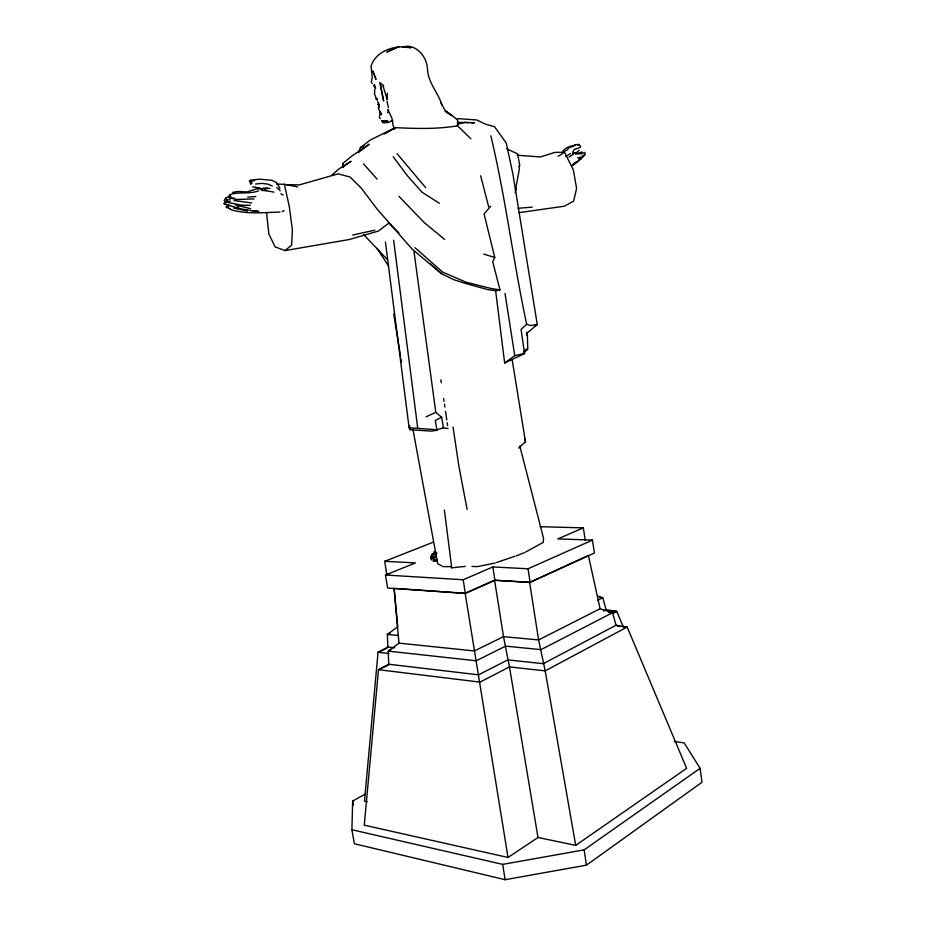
<?xml version="1.0" encoding="UTF-8"?>
<svg xmlns="http://www.w3.org/2000/svg" width="926" height="926" viewBox="0 0 926 926"><rect width="100%" height="100%" fill="white"/><g stroke="black" fill="none" stroke-linecap="round" stroke-linejoin="round"><path stroke-width="1.39" d="M526.558 335.062L526.581 332.26L527.311 332.851L527.774 349.322L523.792 352.713L524.579 353.535L504.658 363.004L495.641 290.752L487.782 289.618L465.037 283.298L453.682 279.64L441.575 273.726L412.174 249.163L377.079 209.056L361.152 187.99L350.097 177.04L338.21 173.845L299.561 184.83L287.083 184.772M674.197 741.483L684.164 742.895L700.091 768.337L701.989 782.262L586.436 865.162L505.121 879.7L354.345 843.736L351.915 829.754L352.656 801.083L365.133 794.161M432.407 557.741L431.308 559.744L432.407 557.741L434.549 557.51M386.918 99.128L387.404 93.132M435.289 553.574L432.326 554.003L431.111 556.688M431.562 557.29L431.701 556.063L430.891 557.082L435.706 555.727M374.741 89.521L374.544 94.105L376.523 99.094M437.385 560.982L433.264 561.144L434.167 559.443M434.109 553.354L434.456 551.387L433.819 552.972L436.609 552.382M515.574 189.726L519.417 168.509L518.919 165.847M430.648 558.401L432.326 554.003M378.641 107.717L378.873 106.536M387.739 112.81L388.33 110.148M515.157 192.539L516.141 188.441M358.512 152.813L360.364 147.72L370.273 140.034L395.344 127.649C416.144 128.621 437.084 129.327 457.56 125.774L457.606 120.125L451.969 115.345L445.07 111.189M573.159 165.002L573.507 164.133M258.458 190.93C249.163 194.321 239.012 191.555 229.856 194.576L228.699 197.076L229.833 197.99L236.628 199.484L254.037 198.928M490.676 206.266L484.066 213.952L494.773 257.428L492.713 261.722L499.994 289.907L495.641 290.752M379.047 106.559L378.283 108.087L381.5 114.731L380.227 111.629L379.359 117.787L380.459 118.54M229.833 197.99L230.829 196.092L229.856 194.576M580.104 147.57L580.648 146.563L578.854 144.433L574.826 144.792L572.418 146.632L569.282 147.408L567.314 149.908L562.684 152.315M573.02 151.575L574.166 149.491L579.109 147.813M229.139 196.347L225.678 198.164L224.173 200.456L225.585 201.937L226.928 199.831L230.204 199.866M574.224 163.578L571.944 165.696M229.937 205.63L224.011 203.581L225.875 201.486M578.981 159.156L581.678 157.871L585.359 154.283L584.688 152.396L580.984 153.855L575.335 153.947M572.442 164.886L575.567 163.578L581.03 158.821L582.616 157.119L582.199 155.776M569.085 157.107L573.634 153.982M563.112 150.788C565.983 147.28 570.59 145.822 574.977 145.475M579.178 150.301L577.211 152.211L572.662 153.288M433.264 561.144L434.086 560.369M490.826 135.775C505.712 198.002 513.27 261.676 526.651 324.227L521.06 329.459L524.579 353.535L514.752 355.63L504.658 363.004M523.352 351.961L526.443 349.102M518.618 448.103L525.47 441.783L512.182 359.82M331.462 175.465L338.823 168.983L351.047 161.298L342.747 167.039L342.886 163.439L352.077 155.834L369.243 144.248L359.531 151.563M527.311 332.851L537.265 324.551L512.981 174.447L506.279 143.079L494.519 126.688L485.328 124.119L476.809 119.975L457.409 118.609M266.607 212.934L268.864 233.989L275.126 246.872L285.011 250.587L291.644 245.124L292.373 229.891L289.34 206.845L284.398 184.297L276.77 184.1M577.998 145.093L578.854 144.433M616.01 625.247L612.561 612.734L600.094 608.752L538.608 639.935L503.512 636.648L474.355 650.955L398.979 643.13L388.214 651.128L388.7 664.231L378.502 669.695L364.265 825.159L508.027 857.476L537.994 837.486L575.706 845.38L686.629 768.337L627.168 627.018L616.01 625.247L543.249 663.687L507.807 659.891L478.522 674.834L388.7 664.231M351.915 829.754L502.702 864.386L584.156 849.86L700.091 768.337M250.691 180.223L251.976 183.035L250.83 184.378L249.464 181.079L250.691 180.223L259.454 179.158L271.966 180.304L276.619 182.619L279.884 188.383M535.112 325.964L537.265 324.551L530.297 325.512L526.651 324.227M558.123 156.378L564.536 152.281L573.368 169.967L576.597 188.487L573.611 201.162L564.223 206.22L518.942 212.667M374.856 84.937L374.197 85.863M390.957 121.156L388.816 122.406L383.051 122.857L381.72 120.774L387.948 121.063L385.529 121.526L381.72 120.774M363.918 145.648L360.364 147.72L362.865 146.285M565.728 156.401L570.694 153.531M384.093 134.096L395.344 127.649L385.39 133.205M394.765 647.783L387.832 647.043L378.051 652.286L364.474 801.187L367.24 801.766M282.164 211.649L284.12 210.63M613.105 613.348L616.785 611.438L623.441 627.261M580.625 158.589L577.859 161.228L574.201 162.93M374.451 84.984L373.618 85.412L375.632 88.56M443.392 427.881L441.679 417.279L435.232 420.566L436.979 429.733L443.392 427.881L448.068 428.472M603.59 610.998L606.079 609.725L616.785 611.438L611.137 611.021M597.733 600.187L602.745 597.698L606.079 609.725M525.493 552.151L543.203 542.381L543.55 538.376L519.81 446.019M388.885 664.822L378.502 669.695L480.004 682.115L509.474 666.905L545.206 670.864L627.168 627.018L622.966 626.67M426.099 416.839L435.799 412.336L441.679 417.279M390.795 649.936L388.214 651.128L476.265 660.782L505.596 646.128L541.004 649.647L612.561 612.734L608.382 612.422M395.402 588.461L465.141 593.288L494.588 580.22L529.603 582.35L588.392 555.473L600.094 608.752M389.452 573.97L386.651 573.796L384.73 561.306L415.461 562.915L385.505 575.023L387.577 588.033L465.292 593.416L494.889 580.301L530.112 582.419L594.423 553.007L592.432 540.09L557.822 538.897L583.368 527.866L585.22 540.275M387.033 648.177L378.051 652.286L389.07 653.513M389.973 633.268L387.369 634.437L387.832 647.043M385.505 575.023L463.208 579.757L492.875 566.943L528.04 568.784L592.432 540.09M436.91 553.598L431.389 555.16M435.394 557.626L431.493 558.61M516.222 555.901L524.347 552.683M384.73 561.306L433.299 542.161M436.84 559.304L433.426 560.149M496.556 562.487L514.914 556.271M581.273 157.617L582.616 157.119M377.299 100.228L376.222 98.862L377.31 98.503M265.021 188.545L270.033 188.36M457.513 124.234L465.026 122.325L474.367 122.892L471.554 122.788M377.785 104.592L378.699 104.383M352.656 235.042L374.752 230.204M577.697 157.837L580.787 157.177M495.248 562.985L477.318 566.619L471.982 566.434M285.011 250.587L349.276 239.521L378.375 231.083L388.955 223.027L398.909 232.866M582.13 151.933L577.616 153.427L572.986 152.466M437.084 430.22L431.597 431.099L410.056 429.733L409.107 427.777L385.424 241.975M267.429 188.013L261.664 188.626L255.356 187.226M443.045 566.631L450.615 566.619L451.738 567.812L465.292 566.376M255.553 184.019L261.641 183.394L267.73 184.066L272.313 185.987M232.623 192.353L238.051 191.451L246.906 191.948L256.618 188.916L261.641 189.124L263.945 188.337L266.526 190.756L273.946 192.145M249.464 181.079L254.546 180.651M517.993 208.281L532.288 207.111M247.693 197.122L255.842 196.52M564.536 152.281L554.824 152.385L540.471 156.934L517.078 155.221M250.379 205.306L241.744 205.225L225.585 201.937M540.147 526.697L583.368 527.866M457.467 122.278L468.73 122.683M409.107 427.777L436.979 429.733M376.222 98.862L376.94 98.908M599.874 597.502L602.745 597.698L597.42 595.985M261.433 190.374L266.526 190.756M251.71 202.933L234.128 200.548M617.376 626.219L620.177 626.451M279.93 212.042C263.887 212.598 247.265 214.323 231.558 209.889L228.734 208.281M398.493 635.537L387.369 634.437L397.705 626.763L394.221 588.357M391.362 120.808L392.89 120.959M252.358 210.688L258.748 211.464L249.742 210.468M230.91 197.817L234.591 198.314M248.654 209.994L240.309 208.848L227.599 204.901M233.688 208.084L247.462 211.024M226.384 201.347L230.319 201.949M499.994 289.907L491.081 288.495L465.952 282.164L442.616 272.07L414.998 247.693M284.398 184.297L297.628 186.867M252.705 186.89L259.373 188.267M250.668 208.663L235.32 204.889M228.039 208.037L230.308 208.697M483.731 254.118L494.773 257.428M237.438 206.787L238.804 207.227M506.51 148.704L517.611 153.866L519.833 165.777M280.902 193.858L283.217 194.981M441.98 566.041L437.697 563.702L412.95 429.433M439.329 203.245L422.106 192.295L407.648 176.079L393.214 156.76M446.205 111.977L450.8 114.94M224.011 203.581L225.122 204.438M451.946 115.681L445.059 110.263L440.903 102.925M383.723 85.724L379.764 82.518L383.653 101.027L380.517 84.937M444.654 239.44L424.467 222.796L398.898 196.277M430.277 263.817L441.575 273.726M276.7 187.608L280.219 190.744M387.056 259.257L363.721 234.683M457.236 125.508L470.906 138.807M425.705 187.677L397.08 153.728M363.536 163.879L377.079 179.123M583.415 155.07L583.97 155.811M225.678 198.164L226.928 199.831M377.056 248.376L388.654 266.225M372.183 83.606L371.291 81.708L372.229 77.668L371.048 66.163C376.06 50.398 396.015 44.425 410.889 47.701L402.44 47.029C415.589 42.932 426.805 56.474 427.453 68.617C427.881 82.68 438.091 92.461 442.119 105.24M580.475 157.605L581.03 158.821M387.913 109.43L391.964 118.343L393.064 125.496L394.603 129.258M382.994 85.69L387.103 99.302M524.51 438.345L525.47 441.783M480.652 175.766L488.708 206.915M386.999 101.131L388.353 107.543M467.098 509.358L458.902 466.368L453.034 427.06M575.706 845.38L545.206 670.864L538.608 639.935L529.603 582.35M352.656 801.083L353.35 805.088M537.994 837.486L509.474 666.905L503.512 636.648L494.588 580.22M393.735 314.018L400.576 356.244M401.027 359.056L401.49 361.869M508.027 857.476L465.141 593.288M502.702 864.386L505.121 879.7M505.006 293.403L514.752 355.63M378.56 103.214L379.012 106.166L377.785 101.594M528.04 568.784L530.112 582.419M463.208 579.757L465.292 593.416M492.875 566.943L494.889 580.301M584.156 849.86L586.436 865.162M440.88 379.891L441.308 382.751M443.623 398.469L444.052 401.328M444.48 404.187L444.897 407.046M445.533 411.329L446.795 419.906M447.223 422.754L447.64 425.613M374.995 86.465L375.192 87.831M414.026 251.791L435.799 412.336M393.631 240.251L417.73 428.101M444.399 510.064L451.738 567.812M409.57 425.578L410.056 429.733M394.013 588.369L398.979 643.13M343.118 166.078L342.886 163.439L342.909 167.594M227.889 206.579L226.534 207.806L226.106 206.799L227.437 205.641L227.889 206.579M394.337 48.569L386.825 52.076L399.21 46.439L394.337 48.569M375.898 79.138L372.877 71.175L375.898 79.138"/></g></svg>
